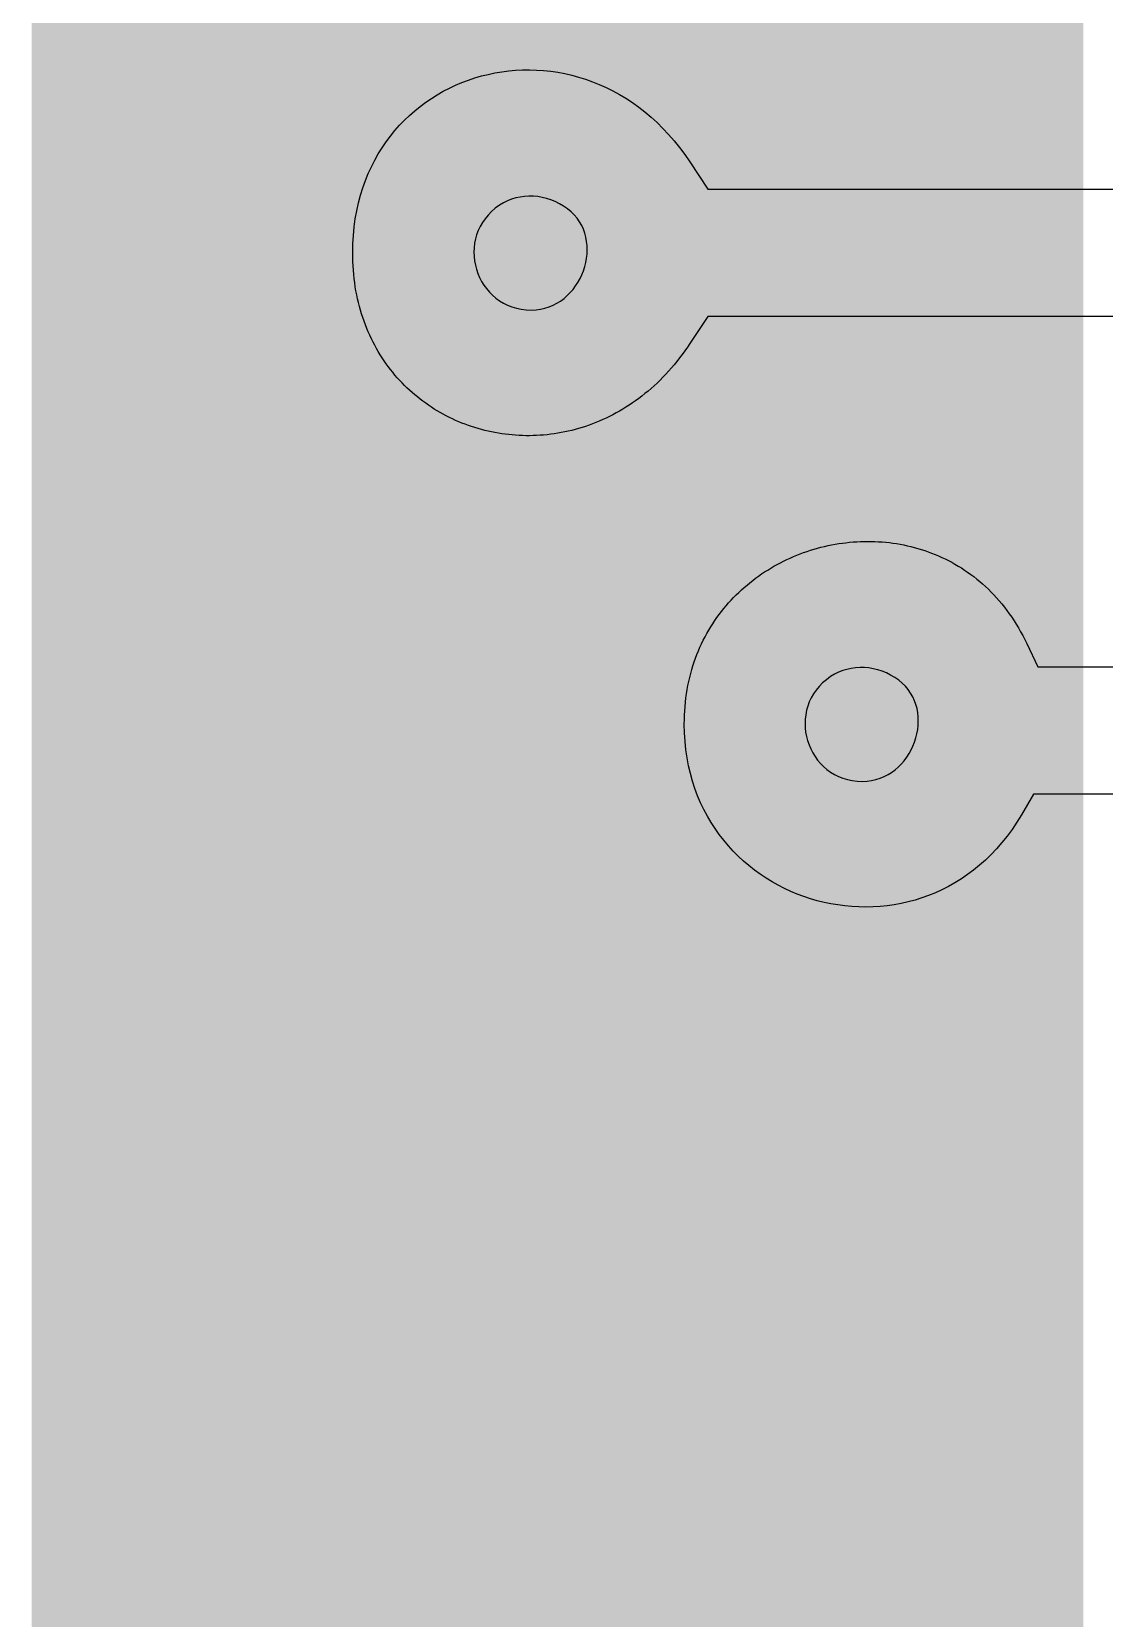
# Model space of a CAD drawing. Header units: inches. Extents: x -14 to 338, y 0 to 125.
# Drawn here: x 11.709 to 14.769, y 50.193 to 54.718 of the extents above; entities that cross this region are included whole.
import ezdxf

# ---------------------------------------------------------------- set-up
doc = ezdxf.new("R2010")
doc.units = ezdxf.units.IN
doc.layers.add('Bottom Layer', color=5, linetype='Continuous')
doc.layers.add('Bottom Overlay', color=54, linetype='Continuous')

# ---------------------------------------------------------------- blocks, each defined once
blk = doc.blocks.new('IMPORTED_IMAGE_B_2')
at = {"layer": 'Bottom Overlay'}
for p, q in [((0.3487, -10.2745), (0.3676, -10.269)), ((0.3676, -10.269), (0.3867, -10.2643)), ((0.3867, -10.2643), (0.406, -10.2603)), ((0.406, -10.2603), (0.4255, -10.257)), ((0.4255, -10.257), (0.4452, -10.2545)), ((0.4452, -10.2545), (0.4649, -10.2527)), ((0.4649, -10.2527), (0.4848, -10.2517)), ((0.4848, -10.2517), (0.5047, -10.2515)), ((0.5047, -10.2515), (0.5247, -10.2521)), ((0.5247, -10.2521), (0.5448, -10.2534)), ((0.5448, -10.2534), (0.5649, -10.2555)), ((0.5649, -10.2555), (0.5849, -10.2584)), ((0.5849, -10.2584), (0.6049, -10.2622)), ((0.6049, -10.2622), (0.6249, -10.2667)), ((0.6249, -10.2667), (0.6447, -10.272)), ((0.2413, -10.3224), (0.2584, -10.3126)), ((0.2584, -10.3126), (0.2758, -10.3036)), ((0.2758, -10.3036), (0.2936, -10.2953)), ((0.2936, -10.2953), (0.3117, -10.2876)), ((0.3117, -10.2876), (0.3301, -10.2807)), ((0.3301, -10.2807), (0.3487, -10.2745)), ((0.6447, -10.272), (0.6645, -10.2782)), ((0.6645, -10.2782), (0.6842, -10.2852)), ((0.6842, -10.2852), (0.7036, -10.293)), ((0.7036, -10.293), (0.723, -10.3016)), ((0.723, -10.3016), (0.7421, -10.3111)), ((0.7421, -10.3111), (0.761, -10.3215)), ((0.1771, -10.3682), (0.1925, -10.3557)), ((0.1925, -10.3557), (0.2084, -10.3439)), ((0.2084, -10.3439), (0.2247, -10.3328)), ((0.2247, -10.3328), (0.2413, -10.3224)), ((0.761, -10.3215), (0.7796, -10.3327)), ((0.7796, -10.3327), (0.798, -10.3447)), ((0.798, -10.3447), (0.8161, -10.3577)), ((0.8161, -10.3577), (0.8339, -10.3715)), ((0.1339, -10.4095), (0.1478, -10.395)), ((0.1478, -10.395), (0.1622, -10.3813)), ((0.1622, -10.3813), (0.1771, -10.3682)), ((0.8339, -10.3715), (0.8514, -10.3862)), ((0.8514, -10.3862), (0.8684, -10.4018)), ((0.8684, -10.4018), (0.8851, -10.4183)), ((0.0956, -10.4566), (0.1078, -10.4402)), ((0.1078, -10.4402), (0.1206, -10.4245)), ((0.1206, -10.4245), (0.1339, -10.4095)), ((0.8851, -10.4183), (0.9014, -10.4356)), ((0.9014, -10.4356), (0.9173, -10.4539)), ((0.0629, -10.5093), (0.0731, -10.4911)), ((0.0731, -10.4911), (0.084, -10.4735)), ((0.084, -10.4735), (0.0956, -10.4566)), ((0.9173, -10.4539), (0.9327, -10.4731)), ((0.9327, -10.4731), (0.9477, -10.4933)), ((0.9477, -10.4933), (0.9621, -10.5143)), ((0.0444, -10.5475), (0.0533, -10.5281)), ((0.0533, -10.5281), (0.0629, -10.5093)), ((0.9621, -10.5143), (1.013, -10.5915)), ((0.0289, -10.5881), (0.0363, -10.5675)), ((0.0363, -10.5675), (0.0444, -10.5475)), ((0.0116, -10.6533), (0.0166, -10.631)), ((0.0166, -10.631), (0.0223, -10.6092)), ((0.0223, -10.6092), (0.0289, -10.5881)), ((0.4302, -10.6311), (0.419, -10.6378)), ((0.4417, -10.6254), (0.4302, -10.6311)), ((0.4302, -10.6311), (0.4302, -10.6311)), ((0.4535, -10.6207), (0.4417, -10.6254)), ((0.4417, -10.6254), (0.4417, -10.6254)), ((0.4656, -10.6169), (0.4535, -10.6207)), ((0.4535, -10.6207), (0.4535, -10.6207)), ((0.4779, -10.6142), (0.4656, -10.6169)), ((0.4656, -10.6169), (0.4656, -10.6169)), ((0.4904, -10.6124), (0.4779, -10.6142)), ((0.4779, -10.6142), (0.4779, -10.6142)), ((0.5029, -10.6116), (0.4904, -10.6124)), ((0.4904, -10.6124), (0.4904, -10.6124)), ((0.5156, -10.6118), (0.5029, -10.6116)), ((0.5029, -10.6116), (0.5029, -10.6116)), ((0.5282, -10.613), (0.5156, -10.6118)), ((0.5156, -10.6118), (0.5156, -10.6118)), ((0.5408, -10.6151), (0.5282, -10.613)), ((0.5282, -10.613), (0.5282, -10.613)), ((0.5533, -10.6182), (0.5408, -10.6151)), ((0.5408, -10.6151), (0.5408, -10.6151)), ((0.5657, -10.6222), (0.5533, -10.6182)), ((0.5533, -10.6182), (0.5533, -10.6182)), ((0.578, -10.6273), (0.5657, -10.6222)), ((0.5657, -10.6222), (0.5657, -10.6222)), ((0.59, -10.6333), (0.578, -10.6273)), ((0.578, -10.6273), (0.578, -10.6273)), ((1.013, -10.5915), (4.732, -10.5915)), ((0.0042, -10.6996), (0.0075, -10.6762)), ((0.0075, -10.6762), (0.0116, -10.6533)), ((0.3776, -10.676), (0.37, -10.6869)), ((0.3863, -10.6656), (0.3776, -10.676)), ((0.3776, -10.676), (0.3776, -10.676)), ((0.396, -10.6557), (0.3863, -10.6656)), ((0.3863, -10.6656), (0.3863, -10.6656)), ((0.4069, -10.6464), (0.396, -10.6557)), ((0.396, -10.6557), (0.396, -10.6557)), ((0.419, -10.6378), (0.4069, -10.6464)), ((0.4069, -10.6464), (0.4069, -10.6464)), ((0.419, -10.6378), (0.419, -10.6378)), ((0.6017, -10.6402), (0.59, -10.6333)), ((0.59, -10.6333), (0.59, -10.6333)), ((0.6131, -10.6481), (0.6017, -10.6402)), ((0.6017, -10.6402), (0.6017, -10.6402)), ((0.6232, -10.6564), (0.6131, -10.6481)), ((0.6131, -10.6481), (0.6131, -10.6481)), ((0.6323, -10.6654), (0.6232, -10.6564)), ((0.6232, -10.6564), (0.6232, -10.6564)), ((0.6403, -10.6749), (0.6323, -10.6654)), ((0.6323, -10.6654), (0.6323, -10.6654)), ((0.6473, -10.6849), (0.6403, -10.6749)), ((0.6403, -10.6749), (0.6403, -10.6749)), ((0.0005, -10.7481), (0.0019, -10.7236)), ((0.0019, -10.7236), (0.0042, -10.6996)), ((0.3536, -10.7218), (0.3502, -10.7339)), ((0.358, -10.7098), (0.3536, -10.7218)), ((0.3536, -10.7218), (0.3536, -10.7218)), ((0.3635, -10.6982), (0.358, -10.7098)), ((0.358, -10.7098), (0.358, -10.7098)), ((0.37, -10.6869), (0.3635, -10.6982)), ((0.3635, -10.6982), (0.3635, -10.6982)), ((0.37, -10.6869), (0.37, -10.6869)), ((0.6533, -10.6954), (0.6473, -10.6849)), ((0.6473, -10.6849), (0.6473, -10.6849)), ((0.6583, -10.7063), (0.6533, -10.6954)), ((0.6533, -10.6954), (0.6533, -10.6954)), ((0.6623, -10.7176), (0.6583, -10.7063)), ((0.6583, -10.7063), (0.6583, -10.7063)), ((0.6654, -10.7291), (0.6623, -10.7176)), ((0.6623, -10.7176), (0.6623, -10.7176)), ((0, -10.7732), (0.0005, -10.7481)), ((0.3463, -10.7587), (0.3459, -10.7712)), ((0.3478, -10.7462), (0.3463, -10.7587)), ((0.3463, -10.7587), (0.3463, -10.7587)), ((0.3502, -10.7339), (0.3478, -10.7462)), ((0.3478, -10.7462), (0.3478, -10.7462)), ((0.3502, -10.7339), (0.3502, -10.7339)), ((0.6675, -10.7408), (0.6654, -10.7291)), ((0.6654, -10.7291), (0.6654, -10.7291)), ((0.6688, -10.7527), (0.6675, -10.7408)), ((0.6675, -10.7408), (0.6675, -10.7408)), ((0.6686, -10.7768), (0.6691, -10.7648)), ((0.6691, -10.7648), (0.6688, -10.7527)), ((0.6688, -10.7527), (0.6688, -10.7527)), ((0.6691, -10.7648), (0.6691, -10.7648)), ((0.0001, -10.7858), (0, -10.7732)), ((0.0005, -10.7982), (0.0001, -10.7858)), ((0.0011, -10.8105), (0.0005, -10.7982)), ((0.0019, -10.8227), (0.0011, -10.8105)), ((0.3459, -10.7712), (0.3459, -10.7712)), ((0.3459, -10.7712), (0.3464, -10.7836)), ((0.3464, -10.7836), (0.3464, -10.7836)), ((0.3464, -10.7836), (0.3477, -10.796)), ((0.3477, -10.796), (0.3477, -10.796)), ((0.3477, -10.796), (0.35, -10.8083)), ((0.35, -10.8083), (0.35, -10.8083)), ((0.35, -10.8083), (0.3532, -10.8203)), ((0.6584, -10.8243), (0.6622, -10.8127)), ((0.6622, -10.8127), (0.6651, -10.8008)), ((0.6622, -10.8127), (0.6622, -10.8127)), ((0.6651, -10.8008), (0.6673, -10.7889)), ((0.6651, -10.8008), (0.6651, -10.8008)), ((0.6673, -10.7889), (0.6686, -10.7768)), ((0.6673, -10.7889), (0.6673, -10.7889)), ((0.6686, -10.7768), (0.6686, -10.7768)), ((0.003, -10.8348), (0.0019, -10.8227)), ((0.0042, -10.8467), (0.003, -10.8348)), ((0.0058, -10.8585), (0.0042, -10.8467)), ((0.0075, -10.8701), (0.0058, -10.8585)), ((0.3532, -10.8203), (0.3532, -10.8203)), ((0.3532, -10.8203), (0.3573, -10.8321)), ((0.3573, -10.8321), (0.3573, -10.8321)), ((0.3573, -10.8321), (0.3622, -10.8436)), ((0.3622, -10.8436), (0.3622, -10.8436)), ((0.3622, -10.8436), (0.3679, -10.8547)), ((0.3679, -10.8547), (0.3679, -10.8547)), ((0.3679, -10.8547), (0.3745, -10.8654)), ((0.636, -10.8678), (0.6427, -10.8575)), ((0.6427, -10.8575), (0.6487, -10.8468)), ((0.6427, -10.8575), (0.6427, -10.8575)), ((0.6487, -10.8468), (0.6539, -10.8357)), ((0.6487, -10.8468), (0.6487, -10.8468)), ((0.6539, -10.8357), (0.6584, -10.8243)), ((0.6539, -10.8357), (0.6539, -10.8357)), ((0.6584, -10.8243), (0.6584, -10.8243)), ((0.0094, -10.8817), (0.0075, -10.8701)), ((0.0116, -10.893), (0.0094, -10.8817)), ((0.014, -10.9042), (0.0116, -10.893)), ((0.0166, -10.9153), (0.014, -10.9042)), ((0.3745, -10.8654), (0.3745, -10.8654)), ((0.3745, -10.8654), (0.3818, -10.8755)), ((0.3818, -10.8755), (0.3818, -10.8755)), ((0.3818, -10.8755), (0.3899, -10.8851)), ((0.3899, -10.8851), (0.3899, -10.8851)), ((0.3899, -10.8851), (0.3988, -10.8941)), ((0.3988, -10.8941), (0.3988, -10.8941)), ((0.3988, -10.8941), (0.4084, -10.9024)), ((0.4084, -10.9024), (0.4084, -10.9024)), ((0.4084, -10.9024), (0.4188, -10.9099)), ((0.5931, -10.9108), (0.6029, -10.9035)), ((0.6029, -10.9035), (0.6121, -10.8955)), ((0.6029, -10.9035), (0.6029, -10.9035)), ((0.6121, -10.8955), (0.6207, -10.8869)), ((0.6121, -10.8955), (0.6121, -10.8955)), ((0.6207, -10.8869), (0.6287, -10.8776)), ((0.6207, -10.8869), (0.6207, -10.8869)), ((0.6287, -10.8776), (0.636, -10.8678)), ((0.6287, -10.8776), (0.6287, -10.8776)), ((0.636, -10.8678), (0.636, -10.8678)), ((0.0193, -10.9263), (0.0166, -10.9153)), ((0.0223, -10.9371), (0.0193, -10.9263)), ((0.0255, -10.9477), (0.0223, -10.9371)), ((0.0289, -10.9582), (0.0255, -10.9477)), ((0.4188, -10.9099), (0.4188, -10.9099)), ((0.4188, -10.9099), (0.4298, -10.9166)), ((0.4298, -10.9166), (0.4298, -10.9166)), ((0.4298, -10.9166), (0.4415, -10.9225)), ((0.4415, -10.9225), (0.4415, -10.9225)), ((0.4415, -10.9225), (0.4539, -10.9274)), ((0.4539, -10.9274), (0.4539, -10.9274)), ((0.4539, -10.9274), (0.4669, -10.9314)), ((0.4669, -10.9314), (0.4669, -10.9314)), ((0.4669, -10.9314), (0.4806, -10.9343)), ((0.4806, -10.9343), (0.4806, -10.9343)), ((0.4806, -10.9343), (0.4949, -10.936)), ((0.4949, -10.936), (0.4949, -10.936)), ((0.4949, -10.936), (0.5097, -10.9367)), ((0.5097, -10.9367), (0.5231, -10.9361)), ((0.5097, -10.9367), (0.5097, -10.9367)), ((0.5231, -10.9361), (0.536, -10.9343)), ((0.5231, -10.9361), (0.5231, -10.9361)), ((0.536, -10.9343), (0.5484, -10.9316)), ((0.536, -10.9343), (0.536, -10.9343)), ((0.5484, -10.9316), (0.5604, -10.9277)), ((0.5484, -10.9316), (0.5484, -10.9316)), ((0.5604, -10.9277), (0.5718, -10.923)), ((0.5604, -10.9277), (0.5604, -10.9277)), ((0.5718, -10.923), (0.5827, -10.9173)), ((0.5718, -10.923), (0.5718, -10.923)), ((0.5827, -10.9173), (0.5931, -10.9108)), ((0.5827, -10.9173), (0.5827, -10.9173)), ((0.5931, -10.9108), (0.5931, -10.9108)), ((0.0325, -10.9686), (0.0289, -10.9582)), ((0.0363, -10.9788), (0.0325, -10.9686)), ((0.0403, -10.9889), (0.0363, -10.9788)), ((0.0444, -10.9988), (0.0403, -10.9889)), ((1.013, -10.9548), (0.9621, -11.032)), ((3.7148, -10.9548), (1.013, -10.9548)), ((0.0488, -11.0086), (0.0444, -10.9988)), ((0.0533, -11.0182), (0.0488, -11.0086)), ((0.058, -11.0277), (0.0533, -11.0182)), ((0.0629, -11.037), (0.058, -11.0277)), ((0.0679, -11.0462), (0.0629, -11.037)), ((0.9621, -11.032), (0.9549, -11.0427)), ((0.0731, -11.0552), (0.0679, -11.0462)), ((0.0785, -11.0641), (0.0731, -11.0552)), ((0.084, -11.0728), (0.0785, -11.0641)), ((0.0897, -11.0814), (0.084, -11.0728)), ((0.0956, -11.0898), (0.0897, -11.0814)), ((0.9251, -11.0829), (0.9173, -11.0924)), ((0.9327, -11.0732), (0.9251, -11.0829)), ((0.9403, -11.0633), (0.9327, -11.0732)), ((0.9477, -11.0531), (0.9403, -11.0633)), ((0.9549, -11.0427), (0.9477, -11.0531)), ((0.1016, -11.098), (0.0956, -11.0898)), ((0.1078, -11.1061), (0.1016, -11.098)), ((0.1141, -11.114), (0.1078, -11.1061)), ((0.1206, -11.1218), (0.1141, -11.114)), ((0.1272, -11.1294), (0.1206, -11.1218)), ((0.1339, -11.1369), (0.1272, -11.1294)), ((0.8851, -11.1281), (0.8768, -11.1364)), ((0.8933, -11.1195), (0.8851, -11.1281)), ((0.9014, -11.1107), (0.8933, -11.1195)), ((0.9094, -11.1017), (0.9014, -11.1107)), ((0.9173, -11.0924), (0.9094, -11.1017)), ((0.1408, -11.1442), (0.1339, -11.1369)), ((0.1478, -11.1513), (0.1408, -11.1442)), ((0.1549, -11.1583), (0.1478, -11.1513)), ((0.1622, -11.1651), (0.1549, -11.1583)), ((0.1696, -11.1717), (0.1622, -11.1651)), ((0.1771, -11.1782), (0.1696, -11.1717)), ((0.8339, -11.1748), (0.8251, -11.1818)), ((0.8427, -11.1676), (0.8339, -11.1748)), ((0.8514, -11.1601), (0.8427, -11.1676)), ((0.8599, -11.1525), (0.8514, -11.1601)), ((0.8684, -11.1446), (0.8599, -11.1525)), ((0.8768, -11.1364), (0.8684, -11.1446)), ((0.1848, -11.1845), (0.1771, -11.1782)), ((0.1925, -11.1906), (0.1848, -11.1845)), ((0.2004, -11.1966), (0.1925, -11.1906)), ((0.2084, -11.2024), (0.2004, -11.1966)), ((0.2165, -11.2081), (0.2084, -11.2024)), ((0.2247, -11.2135), (0.2165, -11.2081)), ((0.2329, -11.2188), (0.2247, -11.2135)), ((0.2413, -11.224), (0.2329, -11.2188)), ((0.7703, -11.2194), (0.761, -11.2249)), ((0.7796, -11.2137), (0.7703, -11.2194)), ((0.7889, -11.2077), (0.7796, -11.2137)), ((0.798, -11.2016), (0.7889, -11.2077)), ((0.8071, -11.1952), (0.798, -11.2016)), ((0.8161, -11.1886), (0.8071, -11.1952)), ((0.8251, -11.1818), (0.8161, -11.1886)), ((0.2498, -11.2289), (0.2413, -11.224)), ((0.2584, -11.2337), (0.2498, -11.2289)), ((0.2671, -11.2383), (0.2584, -11.2337)), ((0.2758, -11.2427), (0.2671, -11.2383)), ((0.2847, -11.247), (0.2758, -11.2427)), ((0.2936, -11.2511), (0.2847, -11.247)), ((0.3026, -11.255), (0.2936, -11.2511)), ((0.3117, -11.2587), (0.3026, -11.255)), ((0.3209, -11.2623), (0.3117, -11.2587)), ((0.3301, -11.2656), (0.3209, -11.2623)), ((0.3394, -11.2688), (0.3301, -11.2656)), ((0.6743, -11.2648), (0.6645, -11.2682)), ((0.6842, -11.2612), (0.6743, -11.2648)), ((0.6939, -11.2574), (0.6842, -11.2612)), ((0.7036, -11.2534), (0.6939, -11.2574)), ((0.7133, -11.2491), (0.7036, -11.2534)), ((0.723, -11.2447), (0.7133, -11.2491)), ((0.7325, -11.2401), (0.723, -11.2447)), ((0.7421, -11.2352), (0.7325, -11.2401)), ((0.7516, -11.2301), (0.7421, -11.2352)), ((0.761, -11.2249), (0.7516, -11.2301)), ((0.3487, -11.2718), (0.3394, -11.2688)), ((0.3581, -11.2747), (0.3487, -11.2718)), ((0.3676, -11.2773), (0.3581, -11.2747)), ((0.3771, -11.2798), (0.3676, -11.2773)), ((0.3867, -11.2821), (0.3771, -11.2798)), ((0.3964, -11.2842), (0.3867, -11.2821)), ((0.406, -11.2861), (0.3964, -11.2842)), ((0.4158, -11.2878), (0.406, -11.2861)), ((0.4255, -11.2893), (0.4158, -11.2878)), ((0.4353, -11.2907), (0.4255, -11.2893)), ((0.4452, -11.2918), (0.4353, -11.2907)), ((0.455, -11.2928), (0.4452, -11.2918)), ((0.4649, -11.2936), (0.455, -11.2928)), ((0.4748, -11.2942), (0.4649, -11.2936)), ((0.4848, -11.2946), (0.4748, -11.2942)), ((0.4948, -11.2948), (0.4848, -11.2946)), ((0.5047, -11.2948), (0.4948, -11.2948)), ((0.5147, -11.2946), (0.5047, -11.2948)), ((0.5247, -11.2943), (0.5147, -11.2946)), ((0.5348, -11.2937), (0.5247, -11.2943)), ((0.5448, -11.2929), (0.5348, -11.2937)), ((0.5548, -11.292), (0.5448, -11.2929)), ((0.5649, -11.2908), (0.5548, -11.292)), ((0.5749, -11.2895), (0.5649, -11.2908)), ((0.5849, -11.2879), (0.5749, -11.2895)), ((0.5949, -11.2861), (0.5849, -11.2879)), ((0.6049, -11.2842), (0.5949, -11.2861)), ((0.6149, -11.282), (0.6049, -11.2842)), ((0.6249, -11.2797), (0.6149, -11.282)), ((0.6348, -11.2771), (0.6249, -11.2797)), ((0.6447, -11.2743), (0.6348, -11.2771)), ((0.6546, -11.2713), (0.6447, -11.2743)), ((0.6645, -11.2682), (0.6546, -11.2713)), ((1.2769, -11.632), (1.2866, -11.6284)), ((1.2866, -11.6284), (1.2964, -11.625)), ((1.2964, -11.625), (1.3063, -11.6218)), ((1.3063, -11.6218), (1.3162, -11.6187)), ((1.3162, -11.6187), (1.3261, -11.6159)), ((1.3261, -11.6159), (1.3361, -11.6132)), ((1.3361, -11.6132), (1.3462, -11.6108)), ((1.3462, -11.6108), (1.3563, -11.6085)), ((1.3563, -11.6085), (1.3664, -11.6064)), ((1.3664, -11.6064), (1.3766, -11.6045)), ((1.3766, -11.6045), (1.3868, -11.6028)), ((1.3868, -11.6028), (1.3971, -11.6013)), ((1.3971, -11.6013), (1.4073, -11.6)), ((1.4073, -11.6), (1.4176, -11.5989)), ((1.4176, -11.5989), (1.4279, -11.598)), ((1.4279, -11.598), (1.4382, -11.5973)), ((1.4382, -11.5973), (1.4485, -11.5968)), ((1.4485, -11.5968), (1.4589, -11.5964)), ((1.4589, -11.5964), (1.4692, -11.5963)), ((1.4692, -11.5963), (1.4795, -11.5964)), ((1.4795, -11.5964), (1.4899, -11.5967)), ((1.4899, -11.5967), (1.5002, -11.5972)), ((1.5002, -11.5972), (1.5105, -11.5979)), ((1.5105, -11.5979), (1.5208, -11.5988)), ((1.5208, -11.5988), (1.5311, -11.5999)), ((1.5311, -11.5999), (1.5414, -11.6012)), ((1.5414, -11.6012), (1.5516, -11.6027)), ((1.5516, -11.6027), (1.5618, -11.6045)), ((1.5618, -11.6045), (1.572, -11.6064)), ((1.572, -11.6064), (1.5821, -11.6086)), ((1.5821, -11.6086), (1.5922, -11.6109)), ((1.5922, -11.6109), (1.6023, -11.6135)), ((1.6023, -11.6135), (1.6123, -11.6163)), ((1.6123, -11.6163), (1.6223, -11.6193)), ((1.6223, -11.6193), (1.6322, -11.6225)), ((1.6322, -11.6225), (1.642, -11.6259)), ((1.642, -11.6259), (1.6518, -11.6295)), ((1.1841, -11.678), (1.1929, -11.6726)), ((1.1929, -11.6726), (1.2019, -11.6674)), ((1.2019, -11.6674), (1.211, -11.6623)), ((1.211, -11.6623), (1.2202, -11.6574)), ((1.2202, -11.6574), (1.2294, -11.6527)), ((1.2294, -11.6527), (1.2388, -11.6482)), ((1.2388, -11.6482), (1.2482, -11.6439)), ((1.2482, -11.6439), (1.2577, -11.6397)), ((1.2577, -11.6397), (1.2673, -11.6358)), ((1.2673, -11.6358), (1.2769, -11.632)), ((1.6518, -11.6295), (1.6615, -11.6334)), ((1.6615, -11.6334), (1.6712, -11.6375)), ((1.6712, -11.6375), (1.6808, -11.6418)), ((1.6808, -11.6418), (1.6903, -11.6463)), ((1.6903, -11.6463), (1.6997, -11.651)), ((1.6997, -11.651), (1.7091, -11.656)), ((1.7091, -11.656), (1.7184, -11.6611)), ((1.7184, -11.6611), (1.7275, -11.6665)), ((1.7275, -11.6665), (1.7366, -11.6721)), ((1.7366, -11.6721), (1.7456, -11.678)), ((1.125, -11.7208), (1.1331, -11.7141)), ((1.1331, -11.7141), (1.1413, -11.7077)), ((1.1413, -11.7077), (1.1496, -11.7014)), ((1.1496, -11.7014), (1.1581, -11.6953)), ((1.1581, -11.6953), (1.1666, -11.6893)), ((1.1666, -11.6893), (1.1753, -11.6836)), ((1.1753, -11.6836), (1.1841, -11.678)), ((1.7456, -11.678), (1.7545, -11.6841)), ((1.7545, -11.6841), (1.7633, -11.6903)), ((1.7633, -11.6903), (1.772, -11.6969)), ((1.772, -11.6969), (1.7805, -11.7036)), ((1.7805, -11.7036), (1.789, -11.7106)), ((1.789, -11.7106), (1.7973, -11.7178)), ((1.7973, -11.7178), (1.8055, -11.7252)), ((1.0723, -11.772), (1.0794, -11.7641)), ((1.0794, -11.7641), (1.0867, -11.7565)), ((1.0867, -11.7565), (1.0941, -11.749)), ((1.0941, -11.749), (1.1016, -11.7417)), ((1.1016, -11.7417), (1.1093, -11.7346)), ((1.1093, -11.7346), (1.1171, -11.7276)), ((1.1171, -11.7276), (1.125, -11.7208)), ((1.8055, -11.7252), (1.8136, -11.7329)), ((1.8136, -11.7329), (1.8216, -11.7408)), ((1.8216, -11.7408), (1.8294, -11.7489)), ((1.8294, -11.7489), (1.8371, -11.7573)), ((1.8371, -11.7573), (1.8446, -11.7659)), ((1.0392, -11.8135), (1.0455, -11.8048)), ((1.0455, -11.8048), (1.052, -11.7964)), ((1.052, -11.7964), (1.0586, -11.7881)), ((1.0586, -11.7881), (1.0654, -11.7799)), ((1.0654, -11.7799), (1.0723, -11.772)), ((1.8446, -11.7659), (1.852, -11.7747)), ((1.852, -11.7747), (1.8593, -11.7838)), ((1.8593, -11.7838), (1.8664, -11.7931)), ((1.8664, -11.7931), (1.8734, -11.8026)), ((1.8734, -11.8026), (1.8802, -11.8124)), ((1.0104, -11.859), (1.0158, -11.8496)), ((1.0158, -11.8496), (1.0214, -11.8403)), ((1.0214, -11.8403), (1.0272, -11.8312)), ((1.0272, -11.8312), (1.0331, -11.8223)), ((1.0331, -11.8223), (1.0392, -11.8135)), ((1.8802, -11.8124), (1.8868, -11.8225)), ((1.8868, -11.8225), (1.8933, -11.8327)), ((1.8933, -11.8327), (1.8996, -11.8432)), ((1.8996, -11.8432), (1.9057, -11.854)), ((1.9057, -11.854), (1.9117, -11.8649)), ((0.9864, -11.9085), (0.9908, -11.8983)), ((0.9908, -11.8983), (0.9954, -11.8882)), ((0.9954, -11.8882), (1.0002, -11.8784)), ((1.0002, -11.8784), (1.0052, -11.8686)), ((1.0052, -11.8686), (1.0104, -11.859)), ((1.9117, -11.8649), (1.9174, -11.8762)), ((1.9174, -11.8762), (1.923, -11.8877)), ((1.923, -11.8877), (1.9545, -11.9539)), ((0.9709, -11.9508), (0.9744, -11.94)), ((0.9744, -11.94), (0.9782, -11.9294)), ((0.9782, -11.9294), (0.9822, -11.9188)), ((0.9822, -11.9188), (0.9864, -11.9085)), ((0.9589, -11.9955), (0.9616, -11.9841)), ((0.9616, -11.9841), (0.9645, -11.9729)), ((0.9645, -11.9729), (0.9676, -11.9618)), ((0.9676, -11.9618), (0.9709, -11.9508)), ((1.3636, -11.982), (1.3515, -11.9907)), ((1.3748, -11.9753), (1.3636, -11.982)), ((1.3636, -11.982), (1.3636, -11.982)), ((1.3863, -11.9696), (1.3748, -11.9753)), ((1.3748, -11.9753), (1.3748, -11.9753)), ((1.3981, -11.9649), (1.3863, -11.9696)), ((1.3863, -11.9696), (1.3863, -11.9696)), ((1.4102, -11.9612), (1.3981, -11.9649)), ((1.3981, -11.9649), (1.3981, -11.9649)), ((1.4225, -11.9584), (1.4102, -11.9612)), ((1.4102, -11.9612), (1.4102, -11.9612)), ((1.435, -11.9566), (1.4225, -11.9584)), ((1.4225, -11.9584), (1.4225, -11.9584)), ((1.4475, -11.9558), (1.435, -11.9566)), ((1.435, -11.9566), (1.435, -11.9566)), ((1.4602, -11.956), (1.4475, -11.9558)), ((1.4475, -11.9558), (1.4475, -11.9558)), ((1.4728, -11.9572), (1.4602, -11.956)), ((1.4602, -11.956), (1.4602, -11.956)), ((1.4854, -11.9593), (1.4728, -11.9572)), ((1.4728, -11.9572), (1.4728, -11.9572)), ((1.4979, -11.9624), (1.4854, -11.9593)), ((1.4854, -11.9593), (1.4854, -11.9593)), ((1.5103, -11.9665), (1.4979, -11.9624)), ((1.4979, -11.9624), (1.4979, -11.9624)), ((1.5226, -11.9715), (1.5103, -11.9665)), ((1.5103, -11.9665), (1.5103, -11.9665)), ((1.5345, -11.9775), (1.5226, -11.9715)), ((1.5226, -11.9715), (1.5226, -11.9715)), ((1.5463, -11.9844), (1.5345, -11.9775)), ((1.5345, -11.9775), (1.5345, -11.9775)), ((1.5577, -11.9923), (1.5463, -11.9844)), ((1.5463, -11.9844), (1.5463, -11.9844)), ((1.9545, -11.9539), (3.7148, -11.9539)), ((0.9508, -12.0426), (0.9524, -12.0306)), ((0.9524, -12.0306), (0.9544, -12.0188)), ((0.9544, -12.0188), (0.9565, -12.0071)), ((0.9565, -12.0071), (0.9589, -11.9955)), ((1.3146, -12.0311), (1.3081, -12.0424)), ((1.3222, -12.0202), (1.3146, -12.0311)), ((1.3146, -12.0311), (1.3146, -12.0311)), ((1.3309, -12.0098), (1.3222, -12.0202)), ((1.3222, -12.0202), (1.3222, -12.0202)), ((1.3406, -12), (1.3309, -12.0098)), ((1.3309, -12.0098), (1.3309, -12.0098)), ((1.3515, -11.9907), (1.3406, -12)), ((1.3406, -12), (1.3406, -12)), ((1.3515, -11.9907), (1.3515, -11.9907)), ((1.5678, -12.0006), (1.5577, -11.9923)), ((1.5577, -11.9923), (1.5577, -11.9923)), ((1.5769, -12.0096), (1.5678, -12.0006)), ((1.5678, -12.0006), (1.5678, -12.0006)), ((1.5849, -12.0191), (1.5769, -12.0096)), ((1.5769, -12.0096), (1.5769, -12.0096)), ((1.5919, -12.0292), (1.5849, -12.0191)), ((1.5849, -12.0191), (1.5849, -12.0191)), ((1.5979, -12.0397), (1.5919, -12.0292)), ((1.5919, -12.0292), (1.5919, -12.0292)), ((0.9466, -12.0919), (0.9473, -12.0794)), ((0.9473, -12.0794), (0.9482, -12.067)), ((0.9482, -12.067), (0.9493, -12.0547)), ((0.9493, -12.0547), (0.9508, -12.0426)), ((1.2948, -12.0781), (1.2924, -12.0905)), ((1.2982, -12.066), (1.2948, -12.0781)), ((1.2948, -12.0781), (1.2948, -12.0781)), ((1.3026, -12.0541), (1.2982, -12.066)), ((1.2982, -12.066), (1.2982, -12.066)), ((1.3081, -12.0424), (1.3026, -12.0541)), ((1.3026, -12.0541), (1.3026, -12.0541)), ((1.3081, -12.0424), (1.3081, -12.0424)), ((1.6029, -12.0506), (1.5979, -12.0397)), ((1.5979, -12.0397), (1.5979, -12.0397)), ((1.6069, -12.0618), (1.6029, -12.0506)), ((1.6029, -12.0506), (1.6029, -12.0506)), ((1.61, -12.0733), (1.6069, -12.0618)), ((1.6069, -12.0618), (1.6069, -12.0618)), ((1.6121, -12.0851), (1.61, -12.0733)), ((1.61, -12.0733), (1.61, -12.0733)), ((0.9461, -12.1174), (0.9462, -12.1046)), ((0.9466, -12.1422), (0.9461, -12.1174)), ((0.9462, -12.1046), (0.9466, -12.0919)), ((1.2909, -12.1029), (1.2905, -12.1154)), ((1.2905, -12.1154), (1.2905, -12.1154)), ((1.2905, -12.1154), (1.2909, -12.1279)), ((1.2924, -12.0905), (1.2909, -12.1029)), ((1.2909, -12.1029), (1.2909, -12.1029)), ((1.2924, -12.0905), (1.2924, -12.0905)), ((1.6119, -12.1331), (1.6132, -12.121)), ((1.6134, -12.097), (1.6121, -12.0851)), ((1.6121, -12.0851), (1.6121, -12.0851)), ((1.6132, -12.121), (1.6137, -12.109)), ((1.6132, -12.121), (1.6132, -12.121)), ((1.6137, -12.109), (1.6134, -12.097)), ((1.6134, -12.097), (1.6134, -12.097)), ((1.6137, -12.109), (1.6137, -12.109)), ((0.9482, -12.1666), (0.9466, -12.1422)), ((0.9506, -12.1904), (0.9482, -12.1666)), ((1.2909, -12.1279), (1.2909, -12.1279)), ((1.2909, -12.1279), (1.2923, -12.1403)), ((1.2923, -12.1403), (1.2923, -12.1403)), ((1.2923, -12.1403), (1.2946, -12.1525)), ((1.2946, -12.1525), (1.2946, -12.1525)), ((1.2946, -12.1525), (1.2978, -12.1646)), ((1.2978, -12.1646), (1.2978, -12.1646)), ((1.2978, -12.1646), (1.3019, -12.1764)), ((1.5985, -12.1799), (1.603, -12.1685)), ((1.603, -12.1685), (1.6067, -12.1569)), ((1.603, -12.1685), (1.603, -12.1685)), ((1.6067, -12.1569), (1.6097, -12.145)), ((1.6067, -12.1569), (1.6067, -12.1569)), ((1.6097, -12.145), (1.6119, -12.1331)), ((1.6097, -12.145), (1.6097, -12.145)), ((1.6119, -12.1331), (1.6119, -12.1331)), ((0.9541, -12.2136), (0.9506, -12.1904)), ((0.9584, -12.2364), (0.9541, -12.2136)), ((1.3019, -12.1764), (1.3019, -12.1764)), ((1.3019, -12.1764), (1.3068, -12.1878)), ((1.3068, -12.1878), (1.3068, -12.1878)), ((1.3068, -12.1878), (1.3125, -12.1989)), ((1.3125, -12.1989), (1.3125, -12.1989)), ((1.3125, -12.1989), (1.3191, -12.2096)), ((1.3191, -12.2096), (1.3191, -12.2096)), ((1.3191, -12.2096), (1.3264, -12.2198)), ((1.5733, -12.2218), (1.5806, -12.212)), ((1.5806, -12.212), (1.5873, -12.2017)), ((1.5806, -12.212), (1.5806, -12.212)), ((1.5873, -12.2017), (1.5933, -12.191)), ((1.5873, -12.2017), (1.5873, -12.2017)), ((1.5933, -12.191), (1.5985, -12.1799)), ((1.5933, -12.191), (1.5933, -12.191)), ((1.5985, -12.1799), (1.5985, -12.1799)), ((0.9636, -12.2585), (0.9584, -12.2364)), ((0.9696, -12.2802), (0.9636, -12.2585)), ((1.3264, -12.2198), (1.3264, -12.2198)), ((1.3264, -12.2198), (1.3345, -12.2293)), ((1.3345, -12.2293), (1.3345, -12.2293)), ((1.3345, -12.2293), (1.3434, -12.2383)), ((1.3434, -12.2383), (1.3434, -12.2383)), ((1.3434, -12.2383), (1.353, -12.2466)), ((1.353, -12.2466), (1.353, -12.2466)), ((1.353, -12.2466), (1.3634, -12.2541)), ((1.3634, -12.2541), (1.3634, -12.2541)), ((1.3634, -12.2541), (1.3744, -12.2609)), ((1.3744, -12.2609), (1.3744, -12.2609)), ((1.3744, -12.2609), (1.3861, -12.2667)), ((1.5164, -12.2672), (1.5273, -12.2615)), ((1.5273, -12.2615), (1.5377, -12.255)), ((1.5273, -12.2615), (1.5273, -12.2615)), ((1.5377, -12.255), (1.5475, -12.2478)), ((1.5377, -12.255), (1.5377, -12.255)), ((1.5475, -12.2478), (1.5567, -12.2398)), ((1.5475, -12.2478), (1.5475, -12.2478)), ((1.5567, -12.2398), (1.5653, -12.2311)), ((1.5567, -12.2398), (1.5567, -12.2398)), ((1.5653, -12.2311), (1.5733, -12.2218)), ((1.5653, -12.2311), (1.5653, -12.2311)), ((1.5733, -12.2218), (1.5733, -12.2218)), ((0.9765, -12.3012), (0.9696, -12.2802)), ((0.9842, -12.3217), (0.9765, -12.3012)), ((1.3861, -12.2667), (1.3861, -12.2667)), ((1.3861, -12.2667), (1.3985, -12.2717)), ((1.3985, -12.2717), (1.3985, -12.2717)), ((1.3985, -12.2717), (1.4115, -12.2756)), ((1.4115, -12.2756), (1.4115, -12.2756)), ((1.4115, -12.2756), (1.4252, -12.2785)), ((1.4252, -12.2785), (1.4252, -12.2785)), ((1.4252, -12.2785), (1.4395, -12.2803)), ((1.4395, -12.2803), (1.4395, -12.2803)), ((1.4395, -12.2803), (1.4543, -12.2809)), ((1.4543, -12.2809), (1.4677, -12.2803)), ((1.4543, -12.2809), (1.4543, -12.2809)), ((1.4677, -12.2803), (1.4806, -12.2786)), ((1.4677, -12.2803), (1.4677, -12.2803)), ((1.4806, -12.2786), (1.493, -12.2758)), ((1.4806, -12.2786), (1.4806, -12.2786)), ((1.493, -12.2758), (1.505, -12.272)), ((1.493, -12.2758), (1.493, -12.2758)), ((1.505, -12.272), (1.5164, -12.2672)), ((1.505, -12.272), (1.505, -12.272)), ((1.5164, -12.2672), (1.5164, -12.2672)), ((0.9927, -12.3417), (0.9842, -12.3217)), ((1.0019, -12.361), (0.9927, -12.3417)), ((1.9424, -12.3172), (1.9078, -12.3763)), ((2.9885, -12.3172), (1.9424, -12.3172)), ((1.0119, -12.3798), (1.0019, -12.361)), ((1.0226, -12.3979), (1.0119, -12.3798)), ((1.8948, -12.3974), (1.8812, -12.4177)), ((1.9078, -12.3763), (1.8948, -12.3974)), ((1.0339, -12.4155), (1.0226, -12.3979)), ((1.0459, -12.4324), (1.0339, -12.4155)), ((1.0586, -12.4488), (1.0459, -12.4324)), ((1.867, -12.437), (1.8523, -12.4554)), ((1.8812, -12.4177), (1.867, -12.437)), ((1.0718, -12.4645), (1.0586, -12.4488)), ((1.0856, -12.4796), (1.0718, -12.4645)), ((1.1, -12.494), (1.0856, -12.4796)), ((1.8371, -12.4729), (1.8214, -12.4894)), ((1.8523, -12.4554), (1.8371, -12.4729)), ((1.1149, -12.5079), (1.1, -12.494)), ((1.1303, -12.521), (1.1149, -12.5079)), ((1.1461, -12.5335), (1.1303, -12.521)), ((1.7886, -12.5198), (1.7716, -12.5337)), ((1.8052, -12.5051), (1.7886, -12.5198)), ((1.8214, -12.4894), (1.8052, -12.5051)), ((1.1625, -12.5454), (1.1461, -12.5335)), ((1.1792, -12.5565), (1.1625, -12.5454)), ((1.1964, -12.567), (1.1792, -12.5565)), ((1.2139, -12.5769), (1.1964, -12.567)), ((1.2318, -12.586), (1.2139, -12.5769)), ((1.7184, -12.5699), (1.7, -12.5803)), ((1.7365, -12.5587), (1.7184, -12.5699)), ((1.7542, -12.5466), (1.7365, -12.5587)), ((1.7716, -12.5337), (1.7542, -12.5466)), ((1.25, -12.5944), (1.2318, -12.586)), ((1.2685, -12.6021), (1.25, -12.5944)), ((1.2873, -12.6091), (1.2685, -12.6021)), ((1.3063, -12.6154), (1.2873, -12.6091)), ((1.3255, -12.621), (1.3063, -12.6154)), ((1.345, -12.6259), (1.3255, -12.621)), ((1.6043, -12.6192), (1.5846, -12.6245)), ((1.6238, -12.6131), (1.6043, -12.6192)), ((1.6432, -12.6061), (1.6238, -12.6131)), ((1.6624, -12.5984), (1.6432, -12.6061)), ((1.6813, -12.5897), (1.6624, -12.5984)), ((1.7, -12.5803), (1.6813, -12.5897)), ((1.3646, -12.63), (1.345, -12.6259)), ((1.3844, -12.6333), (1.3646, -12.63)), ((1.4042, -12.6359), (1.3844, -12.6333)), ((1.4242, -12.6378), (1.4042, -12.6359)), ((1.4443, -12.6389), (1.4242, -12.6378)), ((1.4644, -12.6392), (1.4443, -12.6389)), ((1.4845, -12.6387), (1.4644, -12.6392)), ((1.5046, -12.6375), (1.4845, -12.6387)), ((1.5247, -12.6354), (1.5046, -12.6375)), ((1.5448, -12.6326), (1.5247, -12.6354)), ((1.5647, -12.6289), (1.5448, -12.6326)), ((1.5846, -12.6245), (1.5647, -12.6289))]:
    blk.add_line(p, q, dxfattribs=at)

msp = doc.modelspace()

# ---------------------------------------------------------------- linework, layer by layer
at = {"layer": 'Bottom Layer', "const_width": 3}
msp.add_lwpolyline([(13.2091, 48.1225), (13.2091, 71.8713)], dxfattribs=at)

# ---------------------------------------------------------------- block references
msp.add_blockref('IMPORTED_IMAGE_B_2', (12.6249, 64.8609))

doc.saveas('drawing.dxf')
